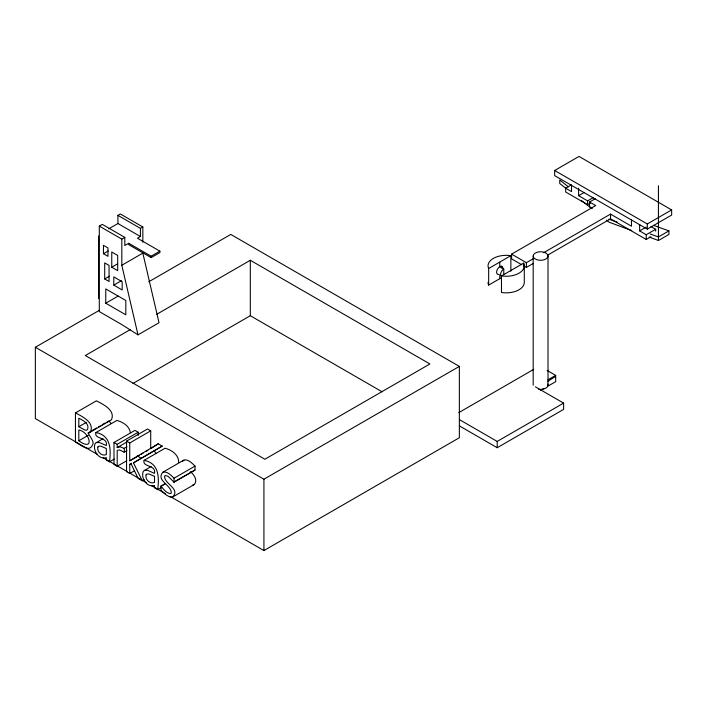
<?xml version="1.0" encoding="UTF-8"?>
<svg xmlns="http://www.w3.org/2000/svg" width="707" height="707" viewBox="0 0 707 707"><rect width="100%" height="100%" fill="white"/><g stroke="black" fill="none" stroke-linecap="round" stroke-linejoin="round"><path stroke-width="1.06" d="M182.539 461.317C186.436 457.067 192.233 463.368 195.017 466.099L195.017 470.049L174.046 482.156L168.107 476.315L165.438 475.537L164.625 476.023C163.777 483.774 180.594 488.581 172.835 496.906A10.252 5.921 60 0 1 169.088 496.623L165.473 494.511L161.002 490.234L161.002 486.089L164.819 483.888M102.975 438.667L95.224 443.333C92.113 449.864 98.794 460.204 106.333 457.65L106.333 459.983L109.505 461.821L114.278 459.073M151.148 466.479L143.406 471.145C140.295 477.685 146.976 488.016 154.506 485.462L154.506 487.795L157.688 489.633L161.496 487.432M89.365 432.693L90.487 431.889C94.703 422.282 82.039 416.379 75.446 412.915L75.446 442.158C79.538 443.961 89.471 453.107 92.44 445.048C95.825 441.23 85.441 432.375 89.365 432.693L111.459 419.781C115.674 410.175 103.01 404.28 96.417 400.807L75.446 412.915M158.235 443.802L150.715 448.733L150.715 430.846L129.743 442.953L129.743 460.84L158.235 443.802L162.212 446.099L133.437 462.873L142.293 480.751L144.201 479.646M172.835 496.906L193.806 484.808C198.314 481.255 194.089 474.185 190.245 471.702M183.997 460.01L163.025 472.117C155.195 480.38 172.181 485.373 171.218 493.168L170.352 493.627C166.127 493.062 163.45 489.173 161.002 486.089M133.437 462.873L162.212 446.099M137.998 334.862L121.816 265.266L142.832 253.124L159.022 322.728L137.998 334.862L121.816 324.593L99.298 311.593L99.298 226.107L102.303 224.375L124.812 237.375L124.812 245.532L128.745 243.27L151.157 256.208L159.897 251.162L159.897 252.567L151.157 257.613L128.745 244.675L128.745 243.27M117.919 215.361L140.428 228.361L140.428 236.518L117.919 223.527L117.919 215.361L120.323 213.974L142.832 226.974L142.832 242.227M108.737 228.829L117.919 223.527M99.298 226.107L121.816 239.107L124.812 237.375M140.428 228.361L142.832 226.974M103.461 253.725L107.95 256.323L107.95 247.927L103.461 245.338L103.461 253.725L108.242 250.967M140.428 236.518L137.485 238.224L159.897 251.162M111.759 267.228L117.689 270.657L117.689 255.439L111.759 252.01L111.759 267.228L117.495 263.914M104.698 278.965L109.055 281.474L109.055 265.417L104.698 262.898L104.698 278.965L109.479 276.207M113.8 285.115L122.178 289.95L122.178 281.748L113.8 276.914L113.8 285.115L121.445 280.706M105.767 303.223L125.811 314.792L125.811 300.493L105.767 288.916L105.767 303.223L118.193 296.047M97.513 454.486L35.35 418.597L35.35 347.261L99.227 310.382M148.797 281.757L230.782 234.424L459.356 366.394L459.356 437.73L263.923 550.567L170.193 496.455M130.123 329.665L85.3 355.55L264.895 459.241L429.909 363.964L250.313 260.273L156.83 314.244M132.987 383.441L250.313 315.711L382.142 391.819M78.813 426.736L84.973 430.103L86.519 430.227L87.606 429.361C89.586 423.422 82.949 420.453 78.813 418.182L78.813 426.736L86.44 422.335M87.88 433.091L96.452 427.982M98.361 427.037L100.27 425.941M102.179 424.836L105.034 423.033M106.943 422.088L108.851 420.983L110.858 423.14M78.813 440.779C94.977 452.498 89.966 431.915 78.813 429.98L78.813 440.779L88.348 435.273M96.302 442.52L99.607 442.6L106.333 445.551C108.118 436.581 93.739 439.621 95.94 432.525L116.911 420.418C122.868 422.097 129.496 426.012 130.353 432.737M554.677 170.493L579.024 156.433L671.65 209.908L671.65 215.061L647.303 229.121L554.677 175.645L554.677 170.493L647.303 223.969L671.65 209.908M126.73 460.752L117.194 466.258L113.995 464.411L113.995 442.476L134.966 430.369L138.165 432.216L138.165 435.477M113.995 442.476L117.194 444.323L138.165 432.216M134.516 470.756L129.743 473.504L126.553 471.657L126.553 441.106L147.516 428.999L150.715 430.846M590.433 203.024L587.605 204.659L565.662 191.986L565.662 188.203L571.318 184.934M117.194 444.323L117.194 447.584L126.73 442.078M117.194 466.258L117.194 450.686C120.72 447.434 125.89 456.855 124.07 448.406L126.924 446.753M124.07 452.259L126.924 450.606M578.618 188.212L578.618 195.689L584.274 192.419M129.743 460.84L139.279 455.335M141.188 454.239L143.088 453.134M145.951 451.481L147.86 450.386M129.743 473.504L129.743 464.331L131.652 463.235M578.618 195.689L587.605 200.876L593.27 197.607M592.192 208.265L589.558 206.744L589.558 201.999L595.214 198.738M144.475 470.332L147.781 470.42L154.506 473.363C156.291 464.393 141.913 467.433 144.113 460.337L165.085 448.229C171.704 449.926 178.959 454.919 178.659 462.528M521.757 264.745L511.585 258.868L511.585 254.131L595.718 205.56L589.558 201.999M501.608 277.621L488.661 285.098L488.661 268.51L510.861 255.695L510.861 271.241M524.294 265.805L524.294 282.393A18.126 10.464 0 0 1 501.475 292.495L501.475 275.916L523.675 263.092L523.675 266.203M511.585 254.131L526.388 262.677L533.078 258.815M543.595 252.744L610.521 214.106L631.484 226.205L631.484 219.806M523.613 265.814L526.388 267.423L533.078 263.552M547.421 255.271L610.521 218.843L646.242 239.47L650.953 236.748M174.046 482.156L174.046 478.206L195.017 466.099M161.169 486.186L164.987 483.986M173.878 482.059L195.017 470.049M639.641 224.517L639.641 230.915L646.242 227.106M639.641 230.915L646.242 234.724L655.672 229.28L655.672 231.18M649.185 237.057L658.438 240.495L668.919 234.441L668.919 230.88L658.438 236.933L650.184 233.973M35.35 347.261L263.923 479.222L459.356 366.394M458.746 412.658L533.785 369.328M548.031 379.8L555.675 375.39L547.103 370.441M547.837 381.259L555.419 376.584M540.387 390.503L544.213 388.302M548.031 386.093L555.675 381.683L555.675 375.39M459.621 419.737L497.198 441.433L563.603 403.096L563.603 409.388L497.198 447.725L459.621 426.029M129.743 464.331L131.007 463.642L138.095 478.321L142.293 480.751M117.194 447.584L120.252 446.824L124.07 448.406M163.025 472.117C167.524 471.269 171.129 475.413 174.046 478.206M95.94 432.525C110.831 435.379 111.132 449.343 109.505 461.821M144.113 460.337C159.004 463.191 159.314 477.163 157.688 489.633M653.445 225.33L668.919 230.88M608.913 219.188L617.167 222.139M631.704 230.579L609.089 222.192L606.5 220.151M650.961 226.558L655.672 229.28M565.662 188.203L571.53 191.597L571.53 185.19M503.773 274.281L503.773 269.067L499.761 266.751L499.761 262.103M535.358 386.826L563.603 403.096M126.553 441.106L129.743 442.953M137.264 455.909L141.241 458.207M103.249 457.8L127.163 471.604M129.072 472.709L146.287 482.651M151.068 485.409L165.411 493.689M565.812 188.265L559.75 183.52L559.75 179.958L568.375 186.842M581.393 200.479L591.777 208.618M154.409 450.766L155.805 453.585M658.438 185.773L658.438 240.495M647.303 223.969L647.303 229.121M646.242 234.724L646.242 239.47M610.521 214.106L610.521 218.843M587.605 200.876L587.605 204.659M548.013 256.022A7.415 4.277 0 0 1 536.896 259.725A7.415 4.277 0 0 1 536.896 252.319A7.415 4.277 0 0 1 548.013 256.022L548.013 385.147M533.184 256.022L533.184 385.147M526.388 262.677L526.388 267.423M499.761 274.979L499.761 278.691M497.198 441.433L497.198 447.725M263.923 479.222L263.923 550.567M250.313 260.273L250.313 315.711M151.157 256.208L151.157 257.613M121.816 239.107L121.816 265.266M98.547 236.023L98.547 298.513M193.806 484.808A10.252 5.921 60 0 1 192.719 485.037M523.675 263.092A18.126 10.464 0 0 1 501.475 275.916M488.661 268.51A18.126 10.464 0 0 1 510.861 255.695M488.661 285.098A18.126 10.464 0 0 1 488.042 282.393M498.939 274.396A4.472 2.581 -60 0 1 496.65 271.559A4.472 2.581 -60 0 1 500.035 266.601A4.472 2.581 -60 0 1 502.916 268.572M501.537 276.587A4.472 2.581 -60 0 1 500.848 272.999A4.472 2.581 -60 0 1 503.773 269.067M501.095 266.009A4.472 2.581 -60 0 1 502.023 268.059M547.757 384.034A7.415 4.277 0 0 1 538.681 389.274M97.902 447.036C96.585 451.623 101.843 456.651 106.333 454.583L106.333 448.494L100.633 446.108L98.52 446.276L97.902 447.036M146.075 474.848C144.767 479.434 150.025 484.472 154.506 482.395L154.506 476.315L148.806 473.929L146.703 474.097L146.075 474.848"/></g></svg>
